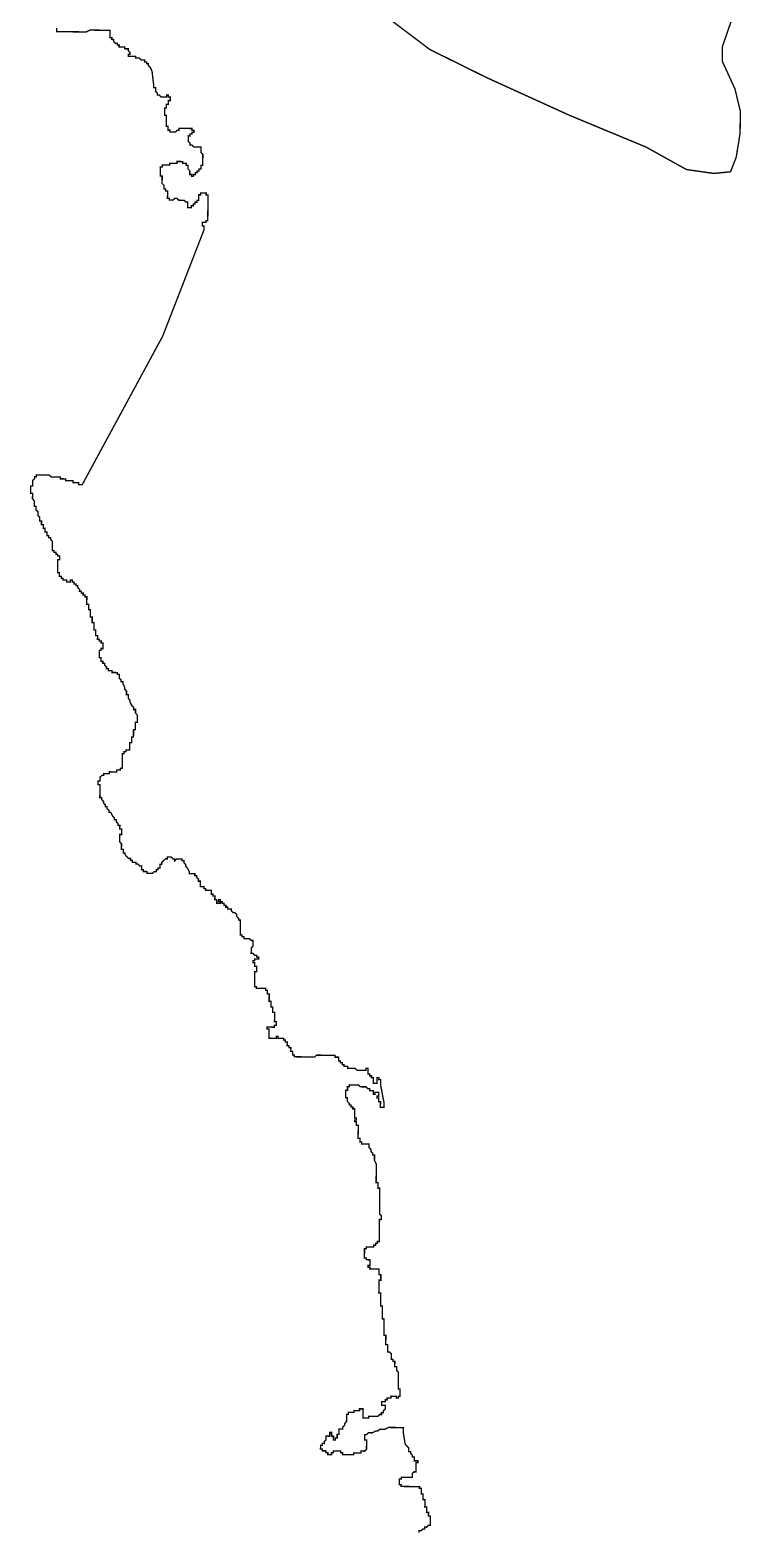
# Model space of a CAD drawing. Header units: metres. Extents: x 257673 to 289848, y 2129691 to 2228029.
# Drawn here: x 278544 to 280087, y 2136202 to 2139458 of the extents above; entities that cross this region are included whole.
import ezdxf

# ---------------------------------------------------------------- set-up
doc = ezdxf.new("R2010")
doc.units = ezdxf.units.M
doc.header["$MEASUREMENT"] = 0
doc.layers.add('HAZARDS LINE', color=1, linetype='Continuous')

msp = doc.modelspace()

# ---------------------------------------------------------------- linework, layer by layer
at = {"layer": 'HAZARDS LINE', "lineweight": 0, "const_width": 2.99}
for points in [[(279305.2, 2139496.3), (279412.2, 2139415.6), (279535.4, 2139354.7), (279714.3, 2139273.3), (279881.3, 2139204), (279968.7, 2139155.4), (280028.5, 2139146.9), (280064.4, 2139150.6), (280076.7, 2139182.4), (280085.1, 2139234.2), (280085.5, 2139282.1), (280074, 2139330.1), (280046.5, 2139390.2), (280046.8, 2139422.1), (280083.6, 2139529.6)], [(279388.7, 2136198.8), (279388.7, 2136202.8), (279392.7, 2136202.7), (279396.7, 2136206.7), (279400.7, 2136206.7), (279400.8, 2136210.7), (279404.8, 2136210.6), (279408.8, 2136214.6), (279412.8, 2136214.5), (279412.8, 2136218.5), (279412.8, 2136222.5), (279412.9, 2136226.5), (279412.9, 2136230.5), (279412.9, 2136234.5), (279408.9, 2136234.5), (279409, 2136238.5), (279409, 2136242.5), (279405, 2136242.6), (279405.1, 2136246.5), (279405.1, 2136250.5), (279405.1, 2136254.5), (279401.1, 2136254.6), (279401.2, 2136258.6), (279401.2, 2136262.5), (279401.2, 2136266.5), (279401.3, 2136270.5), (279397.3, 2136270.6), (279397.3, 2136274.6), (279397.4, 2136278.5), (279397.4, 2136282.5), (279393.4, 2136282.6), (279393.4, 2136286.6), (279393.5, 2136290.5), (279393.5, 2136294.5), (279389.5, 2136294.6), (279389.5, 2136298.6), (279385.6, 2136298.6), (279381.6, 2136298.6), (279377.6, 2136298.7), (279373.6, 2136298.7), (279369.6, 2136298.7), (279365.6, 2136298.8), (279361.6, 2136298.8), (279357.6, 2136298.8), (279353.6, 2136298.9), (279349.6, 2136298.9), (279349.7, 2136302.9), (279345.7, 2136302.9), (279345.7, 2136306.9), (279345.7, 2136310.9), (279345.8, 2136314.9), (279349.8, 2136314.9), (279349.8, 2136318.9), (279353.8, 2136318.8), (279357.8, 2136318.8), (279361.8, 2136318.8), (279365.8, 2136318.7), (279369.8, 2136318.7), (279373.8, 2136318.7), (279373.8, 2136322.6), (279373.8, 2136326.6), (279377.8, 2136330.6), (279381.8, 2136330.6), (279381.9, 2136334.6), (279381.9, 2136338.5), (279381.9, 2136342.5), (279382, 2136346.5), (279382, 2136350.5), (279386, 2136350.5), (279386, 2136354.5), (279382, 2136354.5), (279378, 2136354.5), (279378.1, 2136358.5), (279378.1, 2136362.5), (279374.1, 2136362.6), (279374.2, 2136366.5), (279370.2, 2136370.6), (279370.2, 2136374.6), (279366.2, 2136374.6), (279366.3, 2136378.6), (279366.3, 2136382.6), (279358.4, 2136390.6), (279354.6, 2136414.6), (279354.7, 2136418.6), (279354.7, 2136422.6), (279354.7, 2136426.6), (279350.7, 2136426.6), (279346.7, 2136426.7), (279342.7, 2136426.7), (279338.8, 2136426.7), (279334.8, 2136426.8), (279330.8, 2136426.8), (279326.8, 2136426.8), (279322.8, 2136426.9), (279314.8, 2136422.9), (279310.8, 2136423), (279306.8, 2136423), (279302.8, 2136423), (279298.8, 2136419.1), (279294.8, 2136419.1), (279286.8, 2136415.2), (279278.8, 2136415.3), (279274.8, 2136411.3), (279270.8, 2136411.3), (279270.8, 2136407.3), (279270.7, 2136403.4), (279270.7, 2136399.4), (279274.7, 2136399.3), (279274.6, 2136395.3), (279274.6, 2136391.3), (279274.6, 2136387.4), (279274.5, 2136383.4), (279274.5, 2136379.4), (279270.5, 2136375.4), (279266.5, 2136375.5), (279262.5, 2136375.5), (279262.5, 2136371.5), (279258.5, 2136371.5), (279254.5, 2136371.6), (279250.5, 2136371.6), (279246.5, 2136371.6), (279246.5, 2136367.6), (279242.5, 2136367.7), (279234.5, 2136367.7), (279230.5, 2136367.8), (279226.5, 2136367.8), (279222.5, 2136367.8), (279222.6, 2136371.8), (279218.6, 2136371.9), (279218.6, 2136375.9), (279214.6, 2136375.9), (279210.6, 2136375.9), (279206.6, 2136376), (279202.6, 2136376), (279202.6, 2136372), (279198.6, 2136372), (279198.6, 2136368.1), (279194.6, 2136368.1), (279190.6, 2136368.1), (279190.6, 2136372.1), (279186.6, 2136372.1), (279186.7, 2136376.1), (279182.7, 2136376.2), (279178.7, 2136376.2), (279178.7, 2136380.2), (279174.7, 2136380.2), (279174.8, 2136384.2), (279174.8, 2136388.2), (279178.8, 2136388.2), (279178.8, 2136392.2), (279182.8, 2136392.1), (279182.9, 2136396.1), (279186.9, 2136400.1), (279186.9, 2136404.1), (279187, 2136408.1), (279190.9, 2136408), (279194.9, 2136408), (279195, 2136412), (279195, 2136416), (279199, 2136415.9), (279199, 2136412), (279198.9, 2136408), (279202.9, 2136407.9), (279202.9, 2136403.9), (279202.8, 2136399.9), (279206.8, 2136399.9), (279206.9, 2136403.9), (279210.9, 2136403.9), (279210.9, 2136407.9), (279210.9, 2136411.9), (279214.9, 2136411.8), (279215, 2136415.8), (279215, 2136419.8), (279215, 2136423.8), (279219, 2136423.8), (279223, 2136423.7), (279223, 2136427.7), (279227.1, 2136431.7), (279227.1, 2136435.7), (279231.1, 2136439.6), (279231.2, 2136443.6), (279231.2, 2136447.6), (279231.2, 2136451.6), (279231.3, 2136455.6), (279235.2, 2136455.5), (279235.3, 2136459.5), (279239.3, 2136459.5), (279243.3, 2136459.5), (279247.3, 2136459.4), (279247.3, 2136463.4), (279251.3, 2136463.4), (279255.3, 2136463.4), (279259.3, 2136463.3), (279259.3, 2136467.3), (279263.3, 2136467.3), (279267.3, 2136467.2), (279267.2, 2136463.3), (279267.2, 2136459.3), (279267.2, 2136455.3), (279267.1, 2136451.3), (279267.1, 2136447.3), (279271.1, 2136447.3), (279275.1, 2136447.2), (279279.1, 2136447.2), (279279.1, 2136451.2), (279283.1, 2136451.1), (279287.1, 2136451.1), (279291.1, 2136451.1), (279299.1, 2136451), (279303.1, 2136455), (279307.1, 2136454.9), (279307.1, 2136458.9), (279311.1, 2136458.9), (279311.1, 2136462.9), (279315.2, 2136466.8), (279315.2, 2136470.8), (279315.2, 2136474.8), (279311.2, 2136474.9), (279307.2, 2136474.9), (279307.3, 2136478.9), (279307.3, 2136482.9), (279311.3, 2136482.8), (279315.3, 2136482.8), (279315.3, 2136486.8), (279319.3, 2136486.8), (279319.4, 2136490.7), (279323.3, 2136490.7), (279327.3, 2136490.7), (279327.4, 2136494.7), (279331.4, 2136494.6), (279335.3, 2136494.6), (279339.3, 2136494.6), (279339.3, 2136490.6), (279343.3, 2136490.5), (279343.3, 2136494.5), (279347.3, 2136494.5), (279347.4, 2136498.5), (279347.4, 2136502.5), (279347.4, 2136506.5), (279347.5, 2136510.5), (279343.5, 2136510.5), (279343.5, 2136514.5), (279343.5, 2136518.5), (279343.6, 2136522.5), (279343.6, 2136526.5), (279343.6, 2136530.5), (279343.7, 2136534.4), (279343.7, 2136538.4), (279343.7, 2136542.4), (279343.8, 2136546.4), (279339.8, 2136550.4), (279339.9, 2136554.4), (279339.9, 2136558.4), (279335.9, 2136558.5), (279335.9, 2136562.5), (279336, 2136566.4), (279336, 2136570.4), (279332, 2136570.5), (279332, 2136574.5), (279328.1, 2136574.5), (279328.1, 2136578.5), (279328.1, 2136582.5), (279328.2, 2136586.5), (279324.2, 2136590.5), (279320.2, 2136590.5), (279320.2, 2136594.5), (279320.3, 2136598.5), (279320.3, 2136602.5), (279320.3, 2136606.5), (279316.4, 2136606.5), (279316.4, 2136610.5), (279316.4, 2136614.5), (279316.5, 2136618.5), (279316.5, 2136622.5), (279316.5, 2136626.5), (279312.5, 2136626.5), (279312.6, 2136630.5), (279312.6, 2136634.5), (279312.6, 2136638.5), (279312.7, 2136642.5), (279312.7, 2136646.5), (279312.7, 2136650.5), (279312.8, 2136654.4), (279312.8, 2136658.4), (279312.8, 2136662.4), (279308.9, 2136662.5), (279308.9, 2136666.5), (279308.9, 2136670.4), (279309, 2136674.4), (279309, 2136678.4), (279309, 2136682.4), (279309.1, 2136686.4), (279309.1, 2136690.4), (279305.1, 2136690.4), (279305.1, 2136694.4), (279305.2, 2136698.4), (279305.2, 2136702.4), (279305.2, 2136706.4), (279305.3, 2136710.4), (279305.3, 2136714.4), (279305.3, 2136718.4), (279301.3, 2136718.4), (279301.4, 2136722.4), (279301.4, 2136726.4), (279301.5, 2136730.4), (279301.5, 2136734.4), (279301.5, 2136738.4), (279301.6, 2136742.4), (279301.6, 2136746.3), (279305.6, 2136746.3), (279305.6, 2136750.3), (279305.6, 2136754.3), (279305.7, 2136758.3), (279301.7, 2136758.3), (279301.7, 2136762.3), (279301.8, 2136766.3), (279301.8, 2136770.3), (279297.8, 2136770.3), (279293.8, 2136770.4), (279289.8, 2136770.4), (279285.8, 2136770.4), (279281.8, 2136770.5), (279281.9, 2136774.5), (279277.9, 2136774.5), (279277.9, 2136778.5), (279281.9, 2136778.4), (279281.9, 2136782.4), (279282, 2136786.4), (279282, 2136790.4), (279278, 2136790.5), (279274, 2136790.5), (279274.1, 2136794.5), (279270.1, 2136794.5), (279270.1, 2136798.5), (279270.1, 2136802.5), (279270.2, 2136806.5), (279270.2, 2136810.5), (279270.2, 2136814.5), (279274.2, 2136814.4), (279274.3, 2136818.4), (279278.3, 2136818.4), (279282.3, 2136818.4), (279286.2, 2136818.3), (279290.2, 2136818.3), (279290.3, 2136822.3), (279294.3, 2136822.2), (279294.3, 2136826.2), (279298.3, 2136826.2), (279298.3, 2136830.2), (279302.3, 2136830.2), (279302.3, 2136834.1), (279302.4, 2136838.1), (279302.4, 2136842.1), (279302.4, 2136846.1), (279302.5, 2136854.1), (279302.6, 2136862.1), (279302.6, 2136866.1), (279302.6, 2136870.1), (279302.7, 2136874.1), (279302.7, 2136878), (279306.7, 2136878), (279306.7, 2136882), (279306.8, 2136886), (279302.8, 2136890), (279302.9, 2136894), (279302.9, 2136898), (279302.9, 2136902), (279303, 2136906), (279303, 2136910), (279303, 2136914), (279303.1, 2136918), (279303.1, 2136922), (279303.1, 2136925.9), (279303.2, 2136929.9), (279303.2, 2136933.9), (279303.2, 2136937.9), (279303.3, 2136941.9), (279303.3, 2136945.9), (279299.3, 2136945.9), (279299.3, 2136949.9), (279299.4, 2136953.9), (279299.4, 2136957.9), (279295.4, 2136957.9), (279295.5, 2136961.9), (279295.5, 2136965.9), (279295.5, 2136969.9), (279295.6, 2136973.9), (279295.6, 2136981.9), (279295.7, 2136985.9), (279295.7, 2136989.9), (279295.7, 2136993.9), (279295.8, 2136997.8), (279291.8, 2137005.9), (279291.9, 2137009.9), (279291.9, 2137013.8), (279291.9, 2137017.8), (279288, 2137017.9), (279288, 2137021.9), (279284, 2137025.9), (279284.1, 2137029.9), (279280.1, 2137033.9), (279280.1, 2137037.9), (279280.2, 2137041.9), (279276.2, 2137041.9), (279272.2, 2137042), (279268.2, 2137042), (279264.2, 2137042), (279264.2, 2137046), (279260.3, 2137046), (279260.3, 2137050), (279260.3, 2137054), (279256.3, 2137054.1), (279256.4, 2137058.1), (279256.4, 2137062), (279256.5, 2137070), (279256.5, 2137074), (279256.5, 2137078), (279256.6, 2137082), (279252.6, 2137082), (279252.6, 2137086), (279252.7, 2137090), (279248.7, 2137090.1), (279248.7, 2137094), (279252.7, 2137094), (279252.7, 2137098), (279248.7, 2137098), (279248.8, 2137102), (279248.8, 2137106), (279248.8, 2137110), (279248.9, 2137114), (279248.9, 2137118), (279244.9, 2137118), (279244.9, 2137122), (279241, 2137122), (279241, 2137126), (279237, 2137126.1), (279237, 2137130.1), (279233.1, 2137134.1), (279233.1, 2137138.1), (279233.1, 2137142.1), (279229.2, 2137142.1), (279229.2, 2137146.1), (279229.2, 2137150.1), (279229.3, 2137154.1), (279229.3, 2137158.1), (279233.3, 2137158), (279233.3, 2137162), (279233.3, 2137166), (279237.3, 2137166), (279237.4, 2137170), (279241.4, 2137169.9), (279245.4, 2137169.9), (279249.3, 2137169.9), (279253.3, 2137169.8), (279257.3, 2137169.8), (279261.3, 2137165.8), (279265.3, 2137165.7), (279269.3, 2137165.7), (279273.3, 2137165.7), (279277.2, 2137161.7), (279281.2, 2137161.6), (279281.2, 2137157.6), (279285.2, 2137157.6), (279289.1, 2137157.6), (279289.1, 2137153.6), (279289.1, 2137149.6), (279293.1, 2137149.5), (279293.1, 2137153.5), (279297.1, 2137153.5), (279301.1, 2137153.5), (279301, 2137149.5), (279301, 2137145.5), (279297, 2137145.5), (279297, 2137141.5), (279301, 2137141.5), (279300.9, 2137137.5), (279300.9, 2137133.5), (279304.9, 2137133.5), (279304.9, 2137129.5), (279304.8, 2137125.5), (279304.8, 2137121.5), (279308.8, 2137121.5), (279312.8, 2137121.4), (279312.8, 2137125.4), (279312.8, 2137129.4), (279309, 2137149.4), (279305.2, 2137169.4), (279305.2, 2137173.4), (279305.3, 2137177.4), (279305.3, 2137181.4), (279301.3, 2137181.4), (279301.4, 2137185.4), (279297.4, 2137185.4), (279297.3, 2137181.4), (279297.3, 2137177.4), (279297.3, 2137173.5), (279293.3, 2137173.5), (279289.3, 2137173.5), (279289.3, 2137177.5), (279289.4, 2137181.5), (279289.4, 2137185.5), (279285.4, 2137185.5), (279285.4, 2137189.5), (279281.4, 2137189.6), (279281.5, 2137193.5), (279277.5, 2137193.6), (279277.5, 2137197.6), (279277.6, 2137201.6), (279277.6, 2137205.6), (279273.6, 2137205.6), (279273.6, 2137201.6), (279269.6, 2137201.6), (279265.6, 2137201.7), (279261.6, 2137201.7), (279257.6, 2137201.7), (279253.6, 2137201.8), (279249.7, 2137205.8), (279245.7, 2137205.8), (279241.7, 2137205.9), (279237.7, 2137205.9), (279233.7, 2137205.9), (279233.7, 2137209.9), (279229.7, 2137210), (279225.7, 2137210), (279225.8, 2137214), (279221.8, 2137214), (279221.8, 2137218), (279217.8, 2137218), (279217.9, 2137222), (279213.9, 2137222.1), (279213.9, 2137226.1), (279213.9, 2137230), (279210, 2137230.1), (279206, 2137230.1), (279206, 2137234.1), (279202, 2137234.1), (279198, 2137234.2), (279194, 2137234.2), (279190, 2137234.2), (279186, 2137234.3), (279182.1, 2137234.3), (279178.1, 2137234.3), (279174.1, 2137234.4), (279170.1, 2137234.4), (279166.1, 2137234.4), (279162.1, 2137230.5), (279158.1, 2137230.5), (279154.1, 2137230.6), (279150.1, 2137230.6), (279146.1, 2137230.6), (279142.1, 2137230.7), (279138.1, 2137230.7), (279134.1, 2137230.7), (279130.1, 2137230.8), (279126.2, 2137230.8), (279122.2, 2137230.8), (279118.2, 2137230.9), (279118.2, 2137234.9), (279114.2, 2137234.9), (279114.3, 2137238.9), (279114.3, 2137242.9), (279110.3, 2137242.9), (279110.3, 2137246.9), (279110.4, 2137250.9), (279106.4, 2137250.9), (279106.4, 2137254.9), (279102.4, 2137254.9), (279102.5, 2137258.9), (279102.5, 2137262.9), (279098.5, 2137263), (279098.5, 2137267), (279094.5, 2137267), (279094.6, 2137271), (279090.6, 2137271), (279086.6, 2137271), (279082.6, 2137271.1), (279082.6, 2137275.1), (279078.6, 2137275.1), (279078.6, 2137271.1), (279074.6, 2137271.1), (279070.6, 2137271.2), (279066.6, 2137271.2), (279062.7, 2137271.3), (279062.7, 2137275.2), (279062.7, 2137279.2), (279062.8, 2137287.2), (279062.8, 2137291.2), (279058.8, 2137291.2), (279058.9, 2137295.2), (279062.9, 2137295.2), (279066.8, 2137295.2), (279070.8, 2137295.1), (279074.8, 2137295.1), (279074.9, 2137299.1), (279078.9, 2137299.1), (279078.9, 2137303), (279078.9, 2137307), (279074.9, 2137307.1), (279075, 2137311.1), (279075, 2137315.1), (279075, 2137319), (279075.1, 2137323), (279075.1, 2137327), (279071.1, 2137327.1), (279071.1, 2137331), (279071.2, 2137335), (279071.2, 2137339), (279067.2, 2137339.1), (279067.3, 2137343.1), (279067.3, 2137347), (279067.3, 2137351), (279063.3, 2137351.1), (279063.4, 2137355.1), (279063.4, 2137359.1), (279063.4, 2137363), (279063.5, 2137367), (279059.5, 2137367.1), (279059.5, 2137371.1), (279059.5, 2137375.1), (279055.6, 2137375.1), (279055.6, 2137379.1), (279051.6, 2137379.1), (279047.6, 2137379.1), (279043.6, 2137379.2), (279039.6, 2137379.2), (279035.6, 2137379.2), (279035.7, 2137383.2), (279031.7, 2137383.3), (279031.7, 2137387.3), (279031.8, 2137391.3), (279031.8, 2137395.2), (279031.8, 2137399.2), (279031.9, 2137403.2), (279031.9, 2137407.2), (279031.9, 2137411.2), (279032, 2137415.2), (279035.9, 2137415.2), (279036, 2137419.2), (279036, 2137423.1), (279036.1, 2137427.1), (279032.1, 2137427.2), (279032.1, 2137431.2), (279032.1, 2137435.2), (279028.1, 2137435.2), (279028.2, 2137439.2), (279032.2, 2137439.1), (279032.2, 2137443.1), (279036.2, 2137443.1), (279040.2, 2137443.1), (279040.2, 2137447.1), (279036.2, 2137447.1), (279036.3, 2137451.1), (279032.3, 2137451.1), (279028.3, 2137455.1), (279024.3, 2137455.2), (279024.4, 2137459.2), (279024.4, 2137463.2), (279024.4, 2137467.2), (279028.4, 2137471.1), (279028.5, 2137475.1), (279028.5, 2137479.1), (279028.5, 2137483.1), (279024.6, 2137483.1), (279020.6, 2137487.1), (279016.6, 2137487.2), (279012.6, 2137487.2), (279008.6, 2137487.2), (279008.7, 2137491.2), (279004.7, 2137491.3), (279004.7, 2137495.3), (279000.7, 2137495.3), (279000.8, 2137499.3), (279000.8, 2137503.3), (279000.8, 2137507.3), (279000.9, 2137511.3), (279000.9, 2137515.3), (279000.9, 2137519.2), (279001, 2137523.2), (279001, 2137527.2), (278997, 2137527.3), (278997, 2137531.2), (278993.1, 2137535.3), (278993.1, 2137539.3), (278989.2, 2137543.3), (278985.2, 2137543.3), (278981.2, 2137547.3), (278981.2, 2137551.3), (278977.3, 2137551.4), (278973.3, 2137551.4), (278973.3, 2137555.4), (278969.3, 2137555.4), (278969.3, 2137559.4), (278965.4, 2137559.5), (278965.4, 2137563.5), (278961.4, 2137563.5), (278961.4, 2137567.5), (278957.4, 2137567.5), (278957.5, 2137571.5), (278953.5, 2137571.5), (278953.4, 2137567.5), (278957.4, 2137567.5), (278957.4, 2137563.5), (278953.4, 2137563.6), (278949.4, 2137563.6), (278949.5, 2137567.6), (278949.5, 2137571.6), (278945.5, 2137571.6), (278945.5, 2137575.6), (278945.6, 2137579.6), (278941.6, 2137579.6), (278941.6, 2137583.6), (278937.6, 2137583.6), (278937.7, 2137587.6), (278937.7, 2137591.6), (278933.7, 2137591.7), (278929.7, 2137591.7), (278925.7, 2137591.7), (278925.8, 2137595.7), (278921.8, 2137595.8), (278921.8, 2137599.7), (278917.8, 2137599.8), (278913.8, 2137599.8), (278913.9, 2137603.8), (278913.9, 2137607.8), (278913.9, 2137611.8), (278909.9, 2137611.8), (278910, 2137615.8), (278906, 2137619.8), (278906, 2137623.8), (278902.1, 2137623.9), (278902.1, 2137627.9), (278898.1, 2137627.9), (278894.1, 2137627.9), (278890.1, 2137628), (278890.1, 2137631.9), (278886.2, 2137640), (278882.3, 2137644), (278882.3, 2137648), (278878.3, 2137652), (278878.4, 2137656), (278874.4, 2137656), (278874.4, 2137660), (278870.4, 2137660.1), (278866.4, 2137660.1), (278862.5, 2137660.1), (278858.4, 2137656.2), (278858.5, 2137660.2), (278854.5, 2137660.2), (278850.5, 2137664.2), (278846.5, 2137664.3), (278842.5, 2137664.3), (278842.5, 2137660.3), (278838.5, 2137660.3), (278834.5, 2137656.4), (278830.5, 2137652.4), (278830.4, 2137648.4), (278826.4, 2137648.5), (278826.4, 2137644.5), (278826.4, 2137640.5), (278822.4, 2137640.5), (278822.3, 2137636.5), (278818.4, 2137636.6), (278818.3, 2137632.6), (278814.3, 2137632.6), (278810.3, 2137628.6), (278806.3, 2137628.7), (278802.3, 2137628.7), (278798.3, 2137628.7), (278798.4, 2137632.7), (278794.4, 2137632.8), (278790.4, 2137632.8), (278790.4, 2137636.8), (278786.4, 2137636.8), (278786.5, 2137640.8), (278786.5, 2137644.8), (278782.5, 2137644.8), (278778.6, 2137648.9), (278774.6, 2137648.9), (278774.6, 2137652.9), (278770.6, 2137652.9), (278766.6, 2137653), (278766.7, 2137657), (278762.7, 2137657), (278762.7, 2137661), (278758.7, 2137661), (278754.7, 2137665), (278750.8, 2137669.1), (278750.8, 2137673.1), (278746.8, 2137673.1), (278746.9, 2137677.1), (278746.9, 2137681.1), (278742.9, 2137681.1), (278742.9, 2137685.1), (278743, 2137689.1), (278743, 2137693.1), (278739.1, 2137697.1), (278739.1, 2137701.1), (278739.1, 2137705.1), (278739.2, 2137709.1), (278739.2, 2137713.1), (278743.2, 2137713), (278743.2, 2137717), (278743.3, 2137721), (278743.3, 2137725), (278739.3, 2137725), (278739.3, 2137729), (278739.4, 2137733), (278735.4, 2137733.1), (278735.4, 2137737), (278731.5, 2137741.1), (278731.5, 2137745.1), (278727.5, 2137745.1), (278727.5, 2137749.1), (278723.6, 2137753.1), (278719.7, 2137761.1), (278715.7, 2137761.2), (278715.7, 2137765.2), (278711.7, 2137769.2), (278711.8, 2137773.2), (278707.8, 2137773.2), (278707.8, 2137777.2), (278703.9, 2137781.2), (278703.9, 2137785.2), (278699.9, 2137789.2), (278700, 2137793.2), (278696, 2137793.3), (278696, 2137797.3), (278696.1, 2137801.2), (278696.1, 2137805.2), (278696.1, 2137809.2), (278696.2, 2137813.2), (278696.2, 2137817.2), (278696.2, 2137821.2), (278692.2, 2137821.2), (278692.3, 2137825.2), (278692.3, 2137829.2), (278696.3, 2137829.2), (278696.3, 2137833.2), (278696.4, 2137837.2), (278700.4, 2137841.1), (278704.4, 2137841.1), (278704.4, 2137845.1), (278708.4, 2137845), (278712.4, 2137845), (278716.4, 2137845), (278716.4, 2137849), (278720.4, 2137848.9), (278724.4, 2137848.9), (278728.4, 2137848.9), (278732.4, 2137848.8), (278732.4, 2137852.8), (278736.4, 2137852.8), (278740.4, 2137852.8), (278740.4, 2137856.7), (278744.4, 2137856.7), (278744.5, 2137860.7), (278744.5, 2137864.7), (278744.5, 2137868.7), (278744.6, 2137872.7), (278744.6, 2137876.7), (278744.6, 2137880.7), (278744.7, 2137884.6), (278744.7, 2137888.6), (278748.7, 2137888.6), (278748.7, 2137892.6), (278752.7, 2137892.6), (278752.7, 2137896.5), (278756.7, 2137896.5), (278760.7, 2137896.5), (278760.8, 2137900.5), (278760.8, 2137904.5), (278760.8, 2137908.5), (278760.9, 2137912.4), (278764.8, 2137912.4), (278764.9, 2137916.4), (278764.9, 2137920.4), (278765, 2137924.4), (278768.9, 2137924.3), (278769, 2137928.3), (278769, 2137932.3), (278769, 2137936.3), (278769.1, 2137940.3), (278773.1, 2137940.3), (278773.1, 2137944.3), (278773.1, 2137948.3), (278773.2, 2137952.3), (278773.2, 2137956.2), (278777.2, 2137956.2), (278777.2, 2137960.2), (278777.3, 2137964.2), (278777.3, 2137968.2), (278777.3, 2137972.2), (278773.4, 2137976.2), (278773.4, 2137980.2), (278773.4, 2137984.2), (278769.5, 2137984.2), (278769.5, 2137988.2), (278765.5, 2137992.2), (278761.6, 2138000.2), (278761.6, 2138004.2), (278757.7, 2138008.3), (278757.7, 2138012.3), (278757.8, 2138016.2), (278753.8, 2138016.3), (278753.8, 2138020.3), (278753.8, 2138024.3), (278749.9, 2138028.3), (278749.9, 2138032.3), (278746, 2138040.3), (278746, 2138044.3), (278742, 2138044.3), (278742.1, 2138048.3), (278738.1, 2138052.3), (278738.1, 2138056.3), (278738.2, 2138060.3), (278734.2, 2138060.4), (278734.2, 2138064.3), (278730.2, 2138064.4), (278726.2, 2138064.4), (278722.3, 2138064.4), (278722.3, 2138068.4), (278718.3, 2138068.5), (278714.3, 2138068.5), (278714.3, 2138072.5), (278710.4, 2138072.5), (278710.4, 2138076.5), (278706.4, 2138080.5), (278706.5, 2138084.5), (278702.5, 2138084.6), (278702.5, 2138088.6), (278698.5, 2138088.6), (278698.5, 2138092.6), (278698.6, 2138096.6), (278694.6, 2138096.6), (278694.6, 2138100.6), (278694.7, 2138104.6), (278694.7, 2138108.6), (278694.7, 2138112.6), (278698.7, 2138112.5), (278698.8, 2138116.5), (278702.7, 2138116.5), (278702.8, 2138120.5), (278702.8, 2138124.5), (278702.8, 2138128.5), (278698.9, 2138128.5), (278698.9, 2138132.5), (278694.9, 2138132.5), (278694.9, 2138136.5), (278690.9, 2138136.6), (278691, 2138140.5), (278691, 2138144.5), (278687, 2138144.6), (278687.1, 2138148.6), (278687.1, 2138152.6), (278687.1, 2138156.5), (278683.1, 2138156.6), (278683.2, 2138160.6), (278683.2, 2138164.6), (278683.2, 2138168.6), (278683.3, 2138172.5), (278679.3, 2138172.6), (278679.3, 2138176.6), (278679.3, 2138180.6), (278679.4, 2138184.6), (278675.4, 2138184.6), (278675.4, 2138188.6), (278675.5, 2138192.6), (278675.5, 2138196.6), (278675.5, 2138200.5), (278671.5, 2138200.6), (278671.6, 2138208.6), (278671.6, 2138212.6), (278667.7, 2138212.6), (278667.7, 2138216.6), (278667.7, 2138220.6), (278667.8, 2138224.6), (278667.8, 2138228.6), (278663.8, 2138228.6), (278663.8, 2138232.6), (278659.8, 2138232.6), (278659.9, 2138236.6), (278655.9, 2138236.6), (278655.9, 2138240.6), (278651.9, 2138240.7), (278652, 2138244.7), (278648, 2138248.7), (278648, 2138252.7), (278644.1, 2138252.7), (278644.1, 2138256.7), (278640.1, 2138256.7), (278640.1, 2138260.7), (278636.1, 2138260.8), (278636.2, 2138264.7), (278632.2, 2138264.8), (278632.1, 2138260.8), (278628.2, 2138260.8), (278624.2, 2138260.9), (278624.2, 2138264.8), (278620.2, 2138264.9), (278616.2, 2138264.9), (278616.3, 2138268.9), (278612.3, 2138268.9), (278612.3, 2138272.9), (278608.3, 2138273), (278608.3, 2138277), (278608.4, 2138281), (278604.4, 2138281), (278604.4, 2138285), (278604.5, 2138289), (278604.5, 2138293), (278604.5, 2138296.9), (278604.6, 2138300.9), (278604.6, 2138304.9), (278604.6, 2138308.9), (278608.6, 2138308.9), (278608.7, 2138312.9), (278608.7, 2138316.9), (278604.7, 2138316.9), (278604.7, 2138320.9), (278600.7, 2138320.9), (278600.8, 2138324.9), (278596.8, 2138325), (278596.8, 2138328.9), (278592.8, 2138329), (278592.9, 2138333), (278592.9, 2138337), (278592.9, 2138341), (278593, 2138344.9), (278593, 2138348.9), (278589, 2138353), (278589.1, 2138357), (278585.1, 2138357), (278585.1, 2138361), (278581.1, 2138361), (278581.2, 2138365), (278581.2, 2138369), (278577.2, 2138369), (278577.2, 2138373), (278577.3, 2138377), (278573.3, 2138377), (278573.3, 2138381), (278573.4, 2138385), (278569.4, 2138385.1), (278569.4, 2138389), (278569.4, 2138393), (278565.4, 2138393.1), (278565.5, 2138397.1), (278565.5, 2138401.1), (278561.6, 2138405.1), (278561.6, 2138409.1), (278561.6, 2138413.1), (278557.7, 2138417.1), (278557.7, 2138421.1), (278557.7, 2138425.1), (278553.7, 2138425.1), (278553.8, 2138429.1), (278553.8, 2138433.1), (278553.8, 2138437.1), (278549.9, 2138441.1), (278549.9, 2138445.1), (278550, 2138449.1), (278550, 2138453.1), (278546, 2138453.1), (278546, 2138457.1), (278546.1, 2138461.1), (278546.1, 2138465.1), (278546.1, 2138469.1), (278550.1, 2138469), (278550.2, 2138473), (278550.2, 2138477), (278550.2, 2138481), (278554.3, 2138485), (278554.3, 2138489), (278558.3, 2138488.9), (278558.3, 2138492.9), (278562.3, 2138492.9), (278566.3, 2138492.9), (278570.3, 2138492.8), (278574.3, 2138492.8), (278578.3, 2138492.7), (278582.3, 2138492.7), (278586.2, 2138492.7), (278590.2, 2138488.7), (278594.2, 2138488.6), (278598.2, 2138488.6), (278602.2, 2138488.6), (278606.2, 2138488.5), (278610.2, 2138488.5), (278610.1, 2138484.5), (278614.1, 2138484.5), (278622.1, 2138484.4), (278622.1, 2138480.4), (278626, 2138480.4), (278630, 2138480.3), (278634, 2138480.3), (278638, 2138480.3), (278638, 2138476.3), (278642, 2138476.2), (278646, 2138476.2), (278650, 2138476.2), (278649.9, 2138472.2), (278653.9, 2138472.1), (278657.9, 2138472.1), (278832.3, 2138793.9), (278922, 2139024.6), (278922.1, 2139028.6), (278922.1, 2139032.6), (278918.1, 2139032.7), (278918.1, 2139036.6), (278918.2, 2139040.6), (278922.2, 2139040.6), (278926.2, 2139040.6), (278926.2, 2139044.6), (278930.2, 2139044.5), (278930.2, 2139048.5), (278930.2, 2139052.5), (278930.3, 2139056.5), (278930.3, 2139060.5), (278930.3, 2139064.5), (278930.4, 2139068.5), (278930.4, 2139072.5), (278930.5, 2139076.5), (278930.5, 2139080.4), (278930.5, 2139084.4), (278930.6, 2139088.4), (278930.6, 2139092.4), (278930.6, 2139096.4), (278930.7, 2139100.4), (278926.7, 2139100.4), (278926.7, 2139104.4), (278922.7, 2139104.5), (278918.7, 2139104.5), (278914.7, 2139104.5), (278914.7, 2139100.5), (278910.7, 2139100.6), (278910.7, 2139096.6), (278910.6, 2139092.6), (278910.6, 2139088.6), (278906.6, 2139088.6), (278906.6, 2139084.6), (278902.6, 2139084.7), (278902.6, 2139080.7), (278898.6, 2139080.7), (278898.5, 2139076.7), (278894.5, 2139076.8), (278894.5, 2139072.8), (278890.5, 2139072.8), (278886.5, 2139072.8), (278886.6, 2139076.8), (278886.6, 2139080.8), (278886.6, 2139084.8), (278882.6, 2139084.8), (278878.7, 2139088.9), (278874.7, 2139088.9), (278870.7, 2139088.9), (278866.7, 2139089), (278862.8, 2139093), (278858.8, 2139093), (278854.7, 2139089.1), (278850.7, 2139089.1), (278846.8, 2139089.1), (278846.8, 2139093.1), (278842.8, 2139093.2), (278842.8, 2139097.2), (278842.9, 2139101.2), (278842.9, 2139105.1), (278842.9, 2139109.1), (278838.9, 2139109.2), (278839, 2139113.2), (278835, 2139113.2), (278835, 2139117.2), (278835.1, 2139121.2), (278831.1, 2139125.2), (278831.1, 2139129.2), (278831.2, 2139133.2), (278831.2, 2139137.2), (278831.2, 2139141.2), (278827.2, 2139141.2), (278827.3, 2139145.2), (278827.3, 2139149.2), (278827.3, 2139153.2), (278827.4, 2139157.2), (278827.4, 2139161.2), (278831.4, 2139161.1), (278831.4, 2139165.1), (278835.4, 2139165.1), (278839.4, 2139165), (278843.4, 2139165), (278847.4, 2139165), (278847.4, 2139169), (278851.4, 2139168.9), (278855.4, 2139168.9), (278859.4, 2139168.9), (278863.4, 2139168.8), (278863.4, 2139172.8), (278867.4, 2139172.8), (278871.4, 2139172.8), (278875.4, 2139172.7), (278875.4, 2139168.7), (278879.4, 2139168.7), (278883.4, 2139168.7), (278883.3, 2139164.7), (278887.3, 2139164.6), (278887.3, 2139160.6), (278887.2, 2139156.7), (278891.2, 2139152.6), (278891.2, 2139148.6), (278891.1, 2139144.6), (278895.1, 2139144.6), (278895.1, 2139140.6), (278899.1, 2139140.6), (278899.1, 2139144.6), (278903.1, 2139144.5), (278903.1, 2139148.5), (278907.1, 2139148.5), (278907.2, 2139152.5), (278911.1, 2139152.5), (278911.2, 2139156.4), (278915.2, 2139156.4), (278915.2, 2139160.4), (278915.2, 2139164.4), (278919.2, 2139164.4), (278919.3, 2139168.4), (278919.3, 2139172.3), (278919.3, 2139176.3), (278919.4, 2139180.3), (278919.4, 2139184.3), (278919.4, 2139188.3), (278915.5, 2139192.3), (278915.5, 2139196.3), (278915.5, 2139200.3), (278915.6, 2139204.3), (278911.6, 2139204.3), (278907.6, 2139204.4), (278903.6, 2139204.4), (278899.6, 2139204.4), (278895.7, 2139208.5), (278891.7, 2139208.5), (278891.7, 2139212.5), (278887.8, 2139216.5), (278887.8, 2139220.5), (278887.8, 2139224.5), (278887.9, 2139228.5), (278891.8, 2139228.5), (278891.9, 2139232.4), (278895.9, 2139232.4), (278895.9, 2139236.4), (278899.9, 2139236.4), (278899.9, 2139240.4), (278895.9, 2139240.4), (278896, 2139244.4), (278892, 2139244.4), (278888, 2139244.5), (278884, 2139244.5), (278880, 2139244.5), (278876, 2139244.6), (278872, 2139244.6), (278868, 2139244.6), (278868, 2139240.6), (278864, 2139240.7), (278860, 2139236.7), (278856, 2139236.7), (278852, 2139236.8), (278848, 2139236.8), (278848.1, 2139240.8), (278844.1, 2139240.8), (278844.1, 2139244.8), (278844.1, 2139248.8), (278840.1, 2139248.9), (278840.2, 2139252.8), (278840.2, 2139256.8), (278840.2, 2139260.8), (278840.3, 2139264.8), (278840.3, 2139268.8), (278840.3, 2139272.8), (278836.4, 2139272.8), (278836.4, 2139276.8), (278836.4, 2139280.8), (278836.5, 2139284.8), (278836.5, 2139288.8), (278840.5, 2139288.8), (278840.5, 2139292.8), (278840.6, 2139296.7), (278844.5, 2139296.7), (278844.6, 2139300.7), (278844.6, 2139304.7), (278848.6, 2139304.7), (278848.6, 2139308.7), (278848.7, 2139312.6), (278844.7, 2139312.7), (278844.7, 2139316.7), (278840.7, 2139316.7), (278840.7, 2139312.7), (278836.7, 2139312.7), (278832.7, 2139312.8), (278828.7, 2139312.8), (278824.8, 2139316.8), (278820.8, 2139316.9), (278820.8, 2139320.9), (278816.8, 2139324.9), (278816.9, 2139328.9), (278816.9, 2139332.9), (278812.9, 2139332.9), (278813, 2139336.9), (278809.2, 2139368.9), (278805.3, 2139376.9), (278801.4, 2139380.9), (278801.4, 2139384.9), (278797.4, 2139384.9), (278797.4, 2139388.9), (278793.5, 2139388.9), (278793.5, 2139392.9), (278789.5, 2139393), (278785.5, 2139393), (278781.5, 2139397), (278777.6, 2139397.1), (278773.6, 2139397.1), (278773.6, 2139401.1), (278769.6, 2139401.1), (278765.6, 2139401.2), (278761.6, 2139401.2), (278757.6, 2139401.2), (278757.7, 2139405.2), (278761.7, 2139405.2), (278761.7, 2139409.2), (278757.7, 2139413.2), (278757.8, 2139417.2), (278753.8, 2139417.2), (278749.8, 2139417.3), (278749.8, 2139421.3), (278745.8, 2139421.3), (278741.9, 2139421.3), (278737.9, 2139421.4), (278737.9, 2139425.3), (278733.9, 2139425.4), (278733.9, 2139429.4), (278729.9, 2139429.4), (278726, 2139433.4), (278726, 2139437.4), (278722, 2139437.5), (278722.1, 2139441.4), (278718.1, 2139441.5), (278718.1, 2139445.5), (278718.1, 2139449.5), (278718.2, 2139453.5), (278718.2, 2139457.4), (278714.2, 2139457.5), (278706.2, 2139457.5), (278702.3, 2139457.6), (278698.3, 2139457.6), (278694.3, 2139457.7), (278690.3, 2139457.7), (278686.3, 2139457.7), (278682.3, 2139457.8), (278674.3, 2139457.8), (278666.3, 2139453.9), (278662.3, 2139453.9), (278658.3, 2139454), (278654.3, 2139454), (278646.4, 2139454.1), (278642.4, 2139454.1), (278638.4, 2139454.1), (278634.4, 2139454.2), (278630.4, 2139454.2), (278626.4, 2139454.2), (278622.4, 2139454.3), (278618.4, 2139454.3), (278610.4, 2139454.4), (278606.5, 2139454.4), (278602.5, 2139454.4), (278602.5, 2139458.4), (278602.5, 2139462.4)]]:
    msp.add_lwpolyline(points, dxfattribs=at)

doc.saveas('drawing.dxf')
